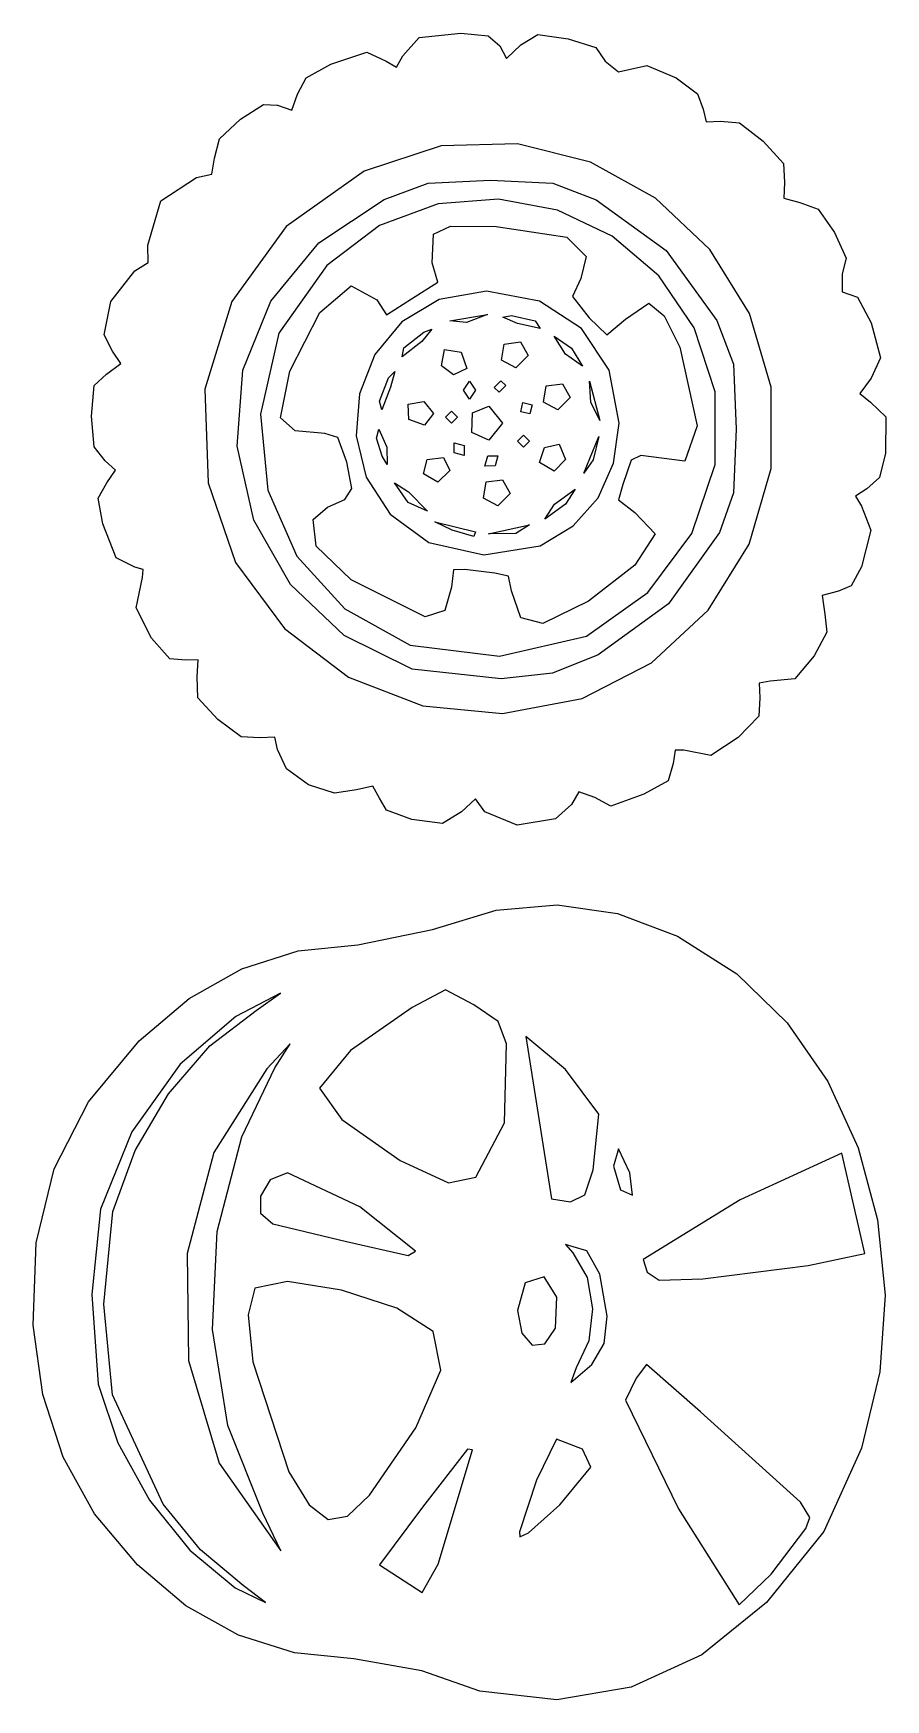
# Model space of a CAD drawing. Extents: x 1.4 to 78.7, y 1.5 to 53.2.
# Drawn here: x 66.68 to 78.71, y 4.99 to 28.52 of the extents above; entities that cross this region are included whole.
import ezdxf

# ---------------------------------------------------------------- set-up
doc = ezdxf.new("R2010")
doc.units = 0

msp = doc.modelspace()

# ---------------------------------------------------------------- linework, layer by layer
at = {"layer": 'Image'}
for p, q in [((72.12616, 28.45716), (72.712565, 28.517829)), ((72.712565, 28.517829), (73.099514, 28.484021)), ((73.099514, 28.484021), (73.263213, 28.340537)), ((73.561419, 28.354256), (73.802951, 28.502403)), ((73.802951, 28.502403), (74.23142, 28.44083)), ((70.878222, 28.082092), (71.38641, 28.252794)), ((71.38641, 28.252794), (71.662636, 28.125653)), ((71.895649, 28.198773), (72.12616, 28.45716)), ((73.263213, 28.340537), (73.358095, 28.163245)), ((73.358095, 28.163245), (73.561419, 28.354256)), ((74.23142, 28.44083), (74.61931, 28.316168)), ((74.61931, 28.316168), (74.750968, 28.125727)), ((70.531667, 27.888211), (70.878222, 28.082092)), ((71.662636, 28.125653), (71.804505, 28.039705)), ((71.804505, 28.039705), (71.895649, 28.198773)), ((74.750968, 28.125727), (74.941563, 27.972052)), ((74.941563, 27.972052), (75.339337, 28.061839)), ((75.339337, 28.061839), (75.754457, 27.888571)), ((70.407441, 27.65876), (70.531667, 27.888211)), ((75.754457, 27.888571), (76.057628, 27.665249)), ((70.329186, 27.434453), (70.407441, 27.65876)), ((76.057628, 27.665249), (76.137616, 27.445344)), ((69.309235, 27.026857), (69.603286, 27.305261)), ((69.603286, 27.305261), (69.927, 27.51181)), ((69.927, 27.51181), (70.126888, 27.50151)), ((70.126888, 27.50151), (70.329186, 27.434453)), ((76.137616, 27.445344), (76.177699, 27.27056)), ((76.177699, 27.27056), (76.381921, 27.275524)), ((76.381921, 27.275524), (76.647584, 27.252352)), ((76.647584, 27.252352), (76.982554, 26.995424)), ((69.238109, 26.755248), (69.309235, 27.026857)), ((72.434899, 26.927514), (71.348616, 26.574181)), ((73.51649, 26.956593), (72.434899, 26.927514)), ((74.543173, 26.698101), (73.51649, 26.956593)), ((76.982554, 26.995424), (77.268065, 26.679366)), ((69.197532, 26.529149), (69.238109, 26.755248)), ((75.46473, 26.188723), (74.543173, 26.698101)), ((77.268065, 26.679366), (77.283123, 26.412584)), ((68.478027, 26.152815), (68.984109, 26.484022)), ((68.984109, 26.484022), (69.197532, 26.529149)), ((71.348616, 26.574181), (70.246742, 25.788839)), ((71.631389, 26.173835), (72.25487, 26.403301)), ((72.25487, 26.403301), (73.133744, 26.443498)), ((73.133744, 26.443498), (74.011831, 26.403497)), ((74.011831, 26.403497), (74.623201, 26.16961)), ((77.283123, 26.412584), (77.276232, 26.192549)), ((68.29768, 25.526514), (68.478027, 26.152815)), ((70.708495, 25.56054), (71.631389, 26.173835)), ((73.245385, 26.177486), (72.392514, 26.109924)), ((74.080417, 26.020844), (73.245385, 26.177486)), ((74.623201, 26.16961), (75.611574, 25.45178)), ((76.230945, 25.465143), (75.46473, 26.188723)), ((77.276232, 26.192549), (77.499319, 26.131769)), ((77.499319, 26.131769), (77.761486, 26.034365)), ((72.392514, 26.109924), (71.568713, 25.8029)), ((74.850699, 25.655261), (74.080417, 26.020844)), ((77.761486, 26.034365), (77.99161, 25.706269)), ((70.246742, 25.788839), (69.481063, 24.730446)), ((71.568713, 25.8029), (70.820892, 25.241154)), ((72.310158, 25.278129), (72.329737, 25.684018)), ((72.329737, 25.684018), (72.567141, 25.793841)), ((72.567141, 25.793841), (73.213569, 25.788959)), ((73.213569, 25.788959), (74.209848, 25.639803)), ((75.509323, 25.095995), (74.850699, 25.655261)), ((77.99161, 25.706269), (78.155198, 25.344117)), ((68.300725, 25.284011), (68.29768, 25.526514)), ((70.033083, 24.738519), (70.708495, 25.56054)), ((74.209848, 25.639803), (74.485348, 25.368196)), ((75.611574, 25.45178), (76.329404, 24.463407)), ((76.791601, 24.564047), (76.230945, 25.465143)), ((68.112218, 25.163848), (68.300725, 25.284011)), ((70.820892, 25.241154), (70.145476, 24.286004)), ((72.38966, 25.006228), (72.310158, 25.278129)), ((74.485348, 25.368196), (74.409606, 25.054932)), ((78.155198, 25.344117), (78.098311, 25.123422)), ((67.773221, 24.733173), (68.112218, 25.163848)), ((70.725811, 24.577704), (71.166558, 24.955615)), ((71.166558, 24.955615), (71.528688, 24.753823)), ((72.017474, 24.771468), (72.38966, 25.006228)), ((74.409606, 25.054932), (74.289778, 24.80319)), ((76.009379, 24.358307), (75.509323, 25.095995)), ((78.098311, 25.123422), (78.098311, 24.867115)), ((67.677866, 24.262533), (67.773221, 24.733173)), ((69.481063, 24.730446), (69.098572, 23.492969)), ((69.637802, 23.762594), (70.033083, 24.738519)), ((71.528688, 24.753823), (71.66498, 24.545814)), ((71.66498, 24.545814), (72.017474, 24.771468)), ((72.410557, 24.760314), (71.881422, 24.444867)), ((73.076748, 24.877167), (72.410557, 24.760314)), ((73.827162, 24.738025), (73.076748, 24.877167)), ((74.41972, 24.350901), (73.827162, 24.738025)), ((74.289778, 24.80319), (74.524355, 24.500594)), ((75.03885, 24.484753), (75.369015, 24.707834)), ((75.369015, 24.707834), (75.58503, 24.529253)), ((78.098311, 24.867115), (78.314517, 24.793797)), ((78.314517, 24.793797), (78.510055, 24.432667)), ((70.298506, 23.749149), (70.725811, 24.577704)), ((72.560541, 24.459911), (73.08963, 24.549375)), ((73.08963, 24.549375), (72.793374, 24.437774)), ((73.305579, 24.510989), (73.428297, 24.532426)), ((73.512963, 24.422925), (73.305579, 24.510989)), ((73.428297, 24.532426), (73.76451, 24.457141)), ((74.524355, 24.500594), (74.773735, 24.261673)), ((74.773735, 24.261673), (75.03885, 24.484753)), ((75.58503, 24.529253), (75.808013, 24.087215)), ((77.096481, 23.522118), (76.791601, 24.564047)), ((67.79796, 24.030501), (67.677866, 24.262533)), ((70.145476, 24.286004), (69.888729, 23.139412)), ((71.881422, 24.444867), (71.50144, 23.983493)), ((71.908135, 24.077457), (72.193668, 24.300614)), ((72.306865, 24.340107), (72.164706, 24.168992)), ((72.193668, 24.300614), (72.306865, 24.340107)), ((72.793374, 24.437774), (72.560541, 24.459919)), ((72.560541, 24.459919), (72.560541, 24.459911)), ((73.834375, 24.349021), (73.512963, 24.422925)), ((73.512963, 24.422925), (73.512963, 24.422925)), ((73.76451, 24.457141), (73.834375, 24.349021)), ((74.190296, 23.988168), (74.034406, 24.241498)), ((74.034406, 24.241498), (74.274962, 24.072834)), ((74.808749, 23.761243), (74.41972, 24.350901)), ((76.303957, 23.457457), (76.009379, 24.358307)), ((76.329404, 24.463407), (76.56411, 23.847105)), ((78.510055, 24.432667), (78.641516, 23.938873)), ((67.913561, 23.855605), (67.79796, 24.030501)), ((72.164706, 24.168992), (71.885089, 23.950453)), ((71.885089, 23.950453), (71.908135, 24.077457)), ((71.908135, 24.077457), (71.908135, 24.077457)), ((72.440733, 23.824526), (72.486328, 24.053729)), ((72.486328, 24.053729), (72.720562, 24.018152)), ((72.720562, 24.018152), (72.798319, 23.784624)), ((73.289798, 23.902935), (73.326697, 24.132101)), ((73.326697, 24.132101), (73.557566, 24.164158)), ((73.557566, 24.164158), (73.666416, 23.968229)), ((74.274962, 24.072834), (74.430852, 23.819501)), ((75.808013, 24.087215), (76.052973, 22.974992)), ((67.713293, 23.707239), (67.913561, 23.855605)), ((69.555299, 22.687589), (69.637802, 23.762594)), ((71.50144, 23.983493), (71.282708, 23.428857)), ((72.609809, 23.696038), (72.440733, 23.824526)), ((72.440733, 23.824526), (72.440733, 23.824526)), ((72.798319, 23.784624), (72.609809, 23.696038)), ((73.48945, 23.796259), (73.289798, 23.902935)), ((73.289798, 23.902935), (73.289798, 23.902935)), ((73.666416, 23.968229), (73.48945, 23.796259)), ((74.430852, 23.819501), (74.190296, 23.988168)), ((74.190296, 23.988168), (74.190296, 23.988168)), ((74.948575, 23.014502), (74.808749, 23.761243)), ((76.56411, 23.847105), (76.603293, 22.931617)), ((78.641516, 23.938873), (78.509475, 23.650584)), ((67.501627, 23.111311), (67.535854, 23.545632)), ((67.535854, 23.545632), (67.713293, 23.707239)), ((70.170925, 23.091946), (70.298506, 23.749149)), ((71.565632, 23.322874), (71.691468, 23.654486)), ((71.691468, 23.654486), (71.781968, 23.745476)), ((71.781968, 23.745476), (71.721233, 23.522502)), ((72.750964, 23.480169), (72.835631, 23.607168)), ((72.835631, 23.607168), (72.920297, 23.480169)), ((73.186997, 23.518268), (73.278205, 23.610919)), ((73.34998, 23.545785), (73.25473, 23.450535)), ((73.278205, 23.610919), (73.34998, 23.545785)), ((73.882464, 23.31028), (73.919363, 23.539446)), ((73.919363, 23.539446), (74.150232, 23.571503)), ((74.150232, 23.571503), (74.259082, 23.375574)), ((74.55107, 23.310907), (74.530168, 23.607168)), ((74.530168, 23.607168), (74.67821, 23.050853)), ((78.509475, 23.650584), (78.347951, 23.434238)), ((69.098572, 23.492969), (69.146261, 22.170379)), ((71.282708, 23.428857), (71.237323, 22.833626)), ((71.598758, 23.204405), (71.565632, 23.322874)), ((71.565632, 23.322874), (71.565632, 23.322874)), ((71.721233, 23.522502), (71.598758, 23.204405)), ((71.969931, 23.283332), (72.192624, 23.321906)), ((72.192624, 23.321906), (72.327634, 23.153218)), ((72.835631, 23.353169), (72.750964, 23.480169)), ((72.750964, 23.480169), (72.750964, 23.480169)), ((72.920297, 23.480169), (72.835631, 23.353169)), ((73.25473, 23.450535), (73.186997, 23.518268)), ((73.186997, 23.518268), (73.186997, 23.518268)), ((73.559765, 23.176604), (73.590399, 23.306367)), ((73.590399, 23.306367), (73.720161, 23.275733)), ((74.082116, 23.203604), (73.882464, 23.31028)), ((73.882464, 23.31028), (73.882464, 23.31028)), ((74.259082, 23.375574), (74.082116, 23.203604)), ((74.551078, 23.310907), (74.55107, 23.310907)), ((74.67821, 23.050853), (74.551078, 23.310907)), ((76.307544, 22.430433), (76.303957, 23.457457)), ((77.095367, 22.376042), (77.096481, 23.522118)), ((78.347951, 23.434238), (78.500453, 23.313317)), ((78.500453, 23.313317), (78.712759, 23.102661)), ((67.536259, 22.679493), (67.501627, 23.111311)), ((69.888729, 23.139412), (69.992232, 22.069819)), ((70.374122, 22.907262), (70.170925, 23.091946)), ((71.981811, 23.065456), (71.969931, 23.283332)), ((71.981813, 23.065456), (71.981811, 23.065456)), ((72.200079, 22.988526), (71.981813, 23.065456)), ((72.327634, 23.153218), (72.200079, 22.988526)), ((72.496964, 23.099169), (72.581631, 23.183836)), ((72.581631, 23.014502), (72.496964, 23.099169)), ((72.496964, 23.099169), (72.496964, 23.099169)), ((72.581631, 23.183836), (72.666297, 23.099169)), ((72.666297, 23.099169), (72.581631, 23.014502)), ((72.868526, 22.881563), (72.879848, 23.160877)), ((72.879848, 23.160877), (73.110419, 23.253273)), ((73.110419, 23.253273), (73.301297, 23.014502)), ((73.689527, 23.145971), (73.559765, 23.176604)), ((73.559765, 23.176604), (73.559765, 23.176604)), ((73.720161, 23.275733), (73.689527, 23.145971)), ((78.712759, 23.102661), (78.711733, 22.58955)), ((70.792841, 22.870686), (70.374122, 22.907262)), ((70.978054, 22.810447), (70.792841, 22.870686)), ((71.237323, 22.833626), (71.377383, 22.250467)), ((71.525955, 22.802836), (71.558679, 22.929836)), ((71.558679, 22.929836), (71.668359, 22.675836)), ((73.110419, 22.775729), (72.868526, 22.881563)), ((72.868526, 22.881563), (72.868526, 22.881563)), ((73.301297, 23.014502), (73.110419, 22.775729)), ((73.512963, 22.760503), (73.59763, 22.845169)), ((73.59763, 22.845169), (73.682296, 22.760503)), ((74.451201, 22.310484), (74.662592, 22.824418)), ((74.662592, 22.824418), (74.582463, 22.495176)), ((74.872126, 22.451949), (74.948575, 23.014502)), ((76.052973, 22.974992), (75.876665, 22.479622)), ((76.603293, 22.931617), (76.566377, 22.031695)), ((67.692127, 22.484569), (67.536259, 22.679493)), ((69.792904, 21.644537), (69.555299, 22.687589)), ((71.105133, 22.46417), (70.978054, 22.810447)), ((71.605309, 22.548836), (71.525955, 22.802836)), ((71.668359, 22.675836), (71.676627, 22.431549)), ((72.621337, 22.595421), (72.619625, 22.737733)), ((72.619625, 22.737733), (72.759754, 22.700913)), ((72.621345, 22.595421), (72.621337, 22.595421)), ((72.764198, 22.557009), (72.621345, 22.595421)), ((72.759754, 22.700913), (72.764198, 22.557009)), ((73.59763, 22.675836), (73.512963, 22.760503)), ((73.512963, 22.760503), (73.512963, 22.760503)), ((73.682296, 22.760503), (73.59763, 22.675836)), ((73.823388, 22.457979), (73.894744, 22.672424)), ((73.894744, 22.672424), (74.10192, 22.720461)), ((74.10192, 22.720461), (74.190296, 22.501505)), ((78.711733, 22.58955), (78.626217, 22.247936)), ((67.837378, 22.350186), (67.692127, 22.484569)), ((67.717923, 22.174123), (67.837378, 22.350186)), ((71.174764, 22.094036), (71.105133, 22.46417)), ((71.676627, 22.431549), (71.605309, 22.548836)), ((71.605309, 22.548836), (71.605309, 22.548836)), ((72.188037, 22.297123), (72.240669, 22.499792)), ((72.240669, 22.499792), (72.472276, 22.53035)), ((72.559568, 22.347233), (72.389904, 22.183717)), ((72.472276, 22.53035), (72.559568, 22.347233)), ((73.055473, 22.408607), (73.093882, 22.551464)), ((73.199374, 22.413047), (73.055473, 22.408602)), ((73.055473, 22.408602), (73.055473, 22.408607)), ((73.093882, 22.551464), (73.236195, 22.553176)), ((73.236195, 22.553176), (73.199374, 22.413047)), ((74.033547, 22.337388), (73.823388, 22.457979)), ((73.823388, 22.457979), (73.823388, 22.457979)), ((74.190296, 22.501505), (74.033547, 22.337388)), ((74.582463, 22.495176), (74.451201, 22.310484)), ((74.651761, 21.961959), (74.872126, 22.451949)), ((75.12112, 22.494393), (75.001285, 22.150803)), ((75.256507, 22.557533), (75.12112, 22.494393)), ((75.876665, 22.479622), (75.256507, 22.557533)), ((75.977335, 21.457589), (76.307544, 22.430433)), ((76.785893, 21.307041), (77.095367, 22.376042)), ((67.596408, 21.95708), (67.717923, 22.174123)), ((69.146261, 22.170379), (69.534333, 21.049387)), ((71.377383, 22.250467), (71.714984, 21.732046)), ((71.972632, 21.892671), (71.780386, 22.17248)), ((71.780386, 22.17248), (71.97586, 22.046163)), ((72.389904, 22.183717), (72.188037, 22.297123)), ((72.188037, 22.297123), (72.188037, 22.297123)), ((73.035798, 21.955604), (73.072697, 22.18477)), ((73.072697, 22.18477), (73.303566, 22.216827)), ((73.303566, 22.216827), (73.412416, 22.020898)), ((74.451201, 22.310484), (74.451201, 22.310484)), ((75.001285, 22.150803), (74.938872, 21.930197)), ((78.626217, 22.247936), (78.445796, 22.089396)), ((67.658874, 21.595864), (67.596408, 21.95708)), ((69.992232, 22.069819), (70.399452, 21.137835)), ((70.832764, 21.829171), (71.078577, 21.935004)), ((71.078577, 21.935004), (71.174764, 22.094036)), ((72.242954, 21.770997), (71.972622, 21.892671)), ((71.972622, 21.892671), (71.972632, 21.892671)), ((71.97586, 22.046163), (72.242954, 21.770997)), ((73.23545, 21.848928), (73.035798, 21.955604)), ((73.035798, 21.955604), (73.035798, 21.955604)), ((73.412416, 22.020898), (73.23545, 21.848928)), ((74.039298, 21.871504), (74.328358, 22.08317)), ((74.328358, 22.08317), (74.190296, 21.871504)), ((74.300955, 21.565448), (74.651761, 21.961959)), ((74.938872, 21.930197), (75.171139, 21.751494)), ((76.566377, 22.031695), (76.364406, 21.469536)), ((78.445796, 22.089396), (78.285966, 21.984324)), ((78.285966, 21.984324), (78.370821, 21.840722)), ((70.311136, 20.738015), (69.792904, 21.644537)), ((70.631263, 21.65416), (70.832764, 21.829171)), ((70.670054, 21.277851), (70.631263, 21.65416)), ((71.714984, 21.732046), (72.262224, 21.33103)), ((74.190296, 21.871504), (73.901236, 21.659837)), ((73.901236, 21.659837), (74.039298, 21.871504)), ((74.039298, 21.871504), (74.039298, 21.871504)), ((75.171139, 21.751494), (75.460307, 21.453971)), ((78.370821, 21.840722), (78.501264, 21.50234)), ((67.849652, 21.111844), (67.658874, 21.595864)), ((72.593513, 21.502966), (72.347157, 21.622918)), ((72.347157, 21.622918), (72.920297, 21.479921)), ((72.899131, 21.413474), (72.593513, 21.502966)), ((72.593513, 21.502966), (72.593513, 21.502966)), ((72.920297, 21.479921), (72.899131, 21.413474)), ((73.106355, 21.450782), (73.682296, 21.579134)), ((73.491796, 21.459202), (73.106355, 21.450788)), ((73.106355, 21.450788), (73.106355, 21.450782)), ((73.682296, 21.579134), (73.491796, 21.459202)), ((73.833183, 21.283328), (74.300955, 21.565448)), ((75.460307, 21.453971), (75.171778, 21.01062)), ((75.357021, 20.622045), (75.977335, 21.457589)), ((76.364406, 21.469536), (75.645991, 20.464615)), ((78.501264, 21.50234), (78.372144, 20.984217)), ((71.166519, 20.800879), (70.670054, 21.277851)), ((72.262224, 21.33103), (73.041673, 21.155536)), ((73.041673, 21.155536), (73.833183, 21.283328)), ((73.833183, 21.283328), (73.833183, 21.283328)), ((76.208902, 20.374253), (76.785893, 21.307041)), ((68.113729, 20.982505), (67.849652, 21.111844)), ((68.232038, 20.950518), (68.113729, 20.982505)), ((68.219475, 20.834339), (68.232038, 20.950518)), ((69.534333, 21.049387), (70.223302, 20.117856)), ((70.399452, 21.137835), (71.078768, 20.392281)), ((72.612532, 20.944783), (72.581631, 20.699025)), ((72.772131, 20.951202), (72.612532, 20.944783)), ((73.195463, 20.898995), (72.772131, 20.951202)), ((75.171778, 21.01062), (74.516201, 20.503665)), ((78.372144, 20.984217), (78.2245, 20.718559)), ((68.131851, 20.406511), (68.219475, 20.834339)), ((71.069647, 20.019382), (70.311136, 20.738015)), ((72.210205, 20.278721), (71.166519, 20.800879)), ((73.387155, 20.854229), (73.195463, 20.898995)), ((73.428297, 20.649884), (73.387155, 20.854229)), ((78.2245, 20.718559), (78.04759, 20.643839)), ((72.581631, 20.699025), (72.486568, 20.370589)), ((73.564218, 20.266012), (73.428297, 20.649884)), ((74.516201, 20.503665), (73.874329, 20.188285)), ((74.49029, 20.006921), (75.357021, 20.622045)), ((78.04759, 20.643839), (77.814096, 20.580958)), ((77.814096, 20.580958), (77.852468, 20.316973)), ((68.348491, 19.979682), (68.131851, 20.406511)), ((71.078768, 20.392281), (71.998559, 19.881977)), ((72.486568, 20.370589), (72.210205, 20.278721)), ((73.564231, 20.266012), (73.564218, 20.266012)), ((73.874329, 20.188285), (73.564231, 20.266012)), ((75.645991, 20.464615), (74.653313, 19.74528)), ((75.407673, 19.630333), (76.208902, 20.374253)), ((77.852468, 20.316973), (77.881636, 20.062283)), ((70.223302, 20.117856), (71.126951, 19.428662)), ((72.028086, 19.539998), (71.069647, 20.019382)), ((73.258482, 19.725261), (74.49029, 20.006921)), ((74.49029, 20.006921), (74.49029, 20.006921)), ((77.881636, 20.062283), (77.705011, 19.729212)), ((68.605441, 19.688269), (68.348491, 19.979682)), ((71.998559, 19.881977), (73.258482, 19.725261)), ((68.830251, 19.666694), (68.605441, 19.688269)), ((69.007927, 19.672395), (68.830251, 19.666694)), ((68.991808, 19.431736), (69.007927, 19.672395)), ((73.285268, 19.405103), (72.028086, 19.539998)), ((72.028086, 19.539998), (72.028086, 19.539998)), ((74.653313, 19.74528), (74.009801, 19.485362)), ((74.425489, 19.127934), (75.407673, 19.630333)), ((77.705011, 19.729212), (77.431966, 19.403263)), ((69.002331, 19.138743), (68.991808, 19.431736)), ((71.126951, 19.428662), (72.178769, 19.022109)), ((74.009801, 19.485362), (73.285268, 19.405103)), ((77.081876, 19.371615), (76.92458, 19.34444)), ((76.92458, 19.34444), (76.938151, 19.137388)), ((77.431966, 19.403263), (77.081876, 19.371615)), ((69.284122, 18.829527), (69.002331, 19.138743)), ((73.303401, 18.915949), (74.425489, 19.127934)), ((74.425489, 19.127934), (74.425489, 19.127934)), ((76.938151, 19.137388), (76.921998, 18.87635)), ((69.612189, 18.58528), (69.284122, 18.829527)), ((72.178769, 19.022109), (73.303401, 18.915949)), ((76.921998, 18.87635), (76.629605, 18.575398)), ((69.878487, 18.570865), (69.612189, 18.58528)), ((70.086494, 18.581275), (69.878487, 18.570865)), ((70.126301, 18.405657), (70.086494, 18.581275)), ((70.255503, 18.135327), (70.126301, 18.405657)), ((75.742812, 18.400364), (75.714341, 18.207992)), ((75.862508, 18.399627), (75.742812, 18.400364)), ((76.243215, 18.323691), (75.862508, 18.399627)), ((76.629605, 18.575398), (76.243215, 18.323691)), ((70.563914, 17.910909), (70.255503, 18.135327)), ((75.714341, 18.207992), (75.643103, 17.967784)), ((70.93274, 17.792531), (70.563914, 17.910909)), ((71.471521, 17.889858), (71.243188, 17.840323)), ((71.565632, 17.722842), (71.471521, 17.889858)), ((75.643103, 17.967784), (75.29648, 17.7756)), ((71.243188, 17.840323), (70.93274, 17.792531)), ((71.666537, 17.549291), (71.565632, 17.722842)), ((72.923745, 17.713265), (72.726064, 17.527554)), ((73.053822, 17.527554), (72.923745, 17.713265)), ((74.378621, 17.810245), (74.274962, 17.631082)), ((74.604511, 17.731134), (74.378621, 17.810245)), ((74.833647, 17.608474), (74.604511, 17.731134)), ((75.29648, 17.7756), (74.833647, 17.608474)), ((72.023908, 17.421665), (71.666537, 17.549291)), ((72.454866, 17.363475), (72.023908, 17.421665)), ((72.023908, 17.421665), (72.023908, 17.421665)), ((72.726064, 17.527554), (72.454866, 17.363475)), ((73.512251, 17.341843), (73.053822, 17.527554)), ((74.050928, 17.426802), (73.512251, 17.341843)), ((74.274962, 17.631082), (74.050928, 17.426802)), ((72.313897, 15.86851), (73.21155, 16.138728)), ((73.21155, 16.138728), (74.075994, 16.212959)), ((74.075994, 16.212959), (74.924404, 16.09072)), ((74.924404, 16.09072), (75.773954, 15.771532)), ((71.259277, 15.648522), (72.313897, 15.86851)), ((75.773954, 15.771532), (76.610887, 15.242277)), ((69.624664, 15.313777), (70.416258, 15.565268)), ((70.416258, 15.565268), (71.259277, 15.648522)), ((68.878586, 14.891462), (69.624664, 15.313777)), ((76.610887, 15.242277), (77.32211, 14.548811)), ((68.172117, 14.295733), (68.878586, 14.891462)), ((70.168642, 14.9696), (69.536364, 14.639736)), ((69.824798, 14.723813), (70.168642, 14.9696)), ((72.497213, 15.013523), (72.025705, 14.767315)), ((72.898686, 14.801857), (72.497213, 15.013523)), ((69.536364, 14.639736), (68.751554, 13.964539)), ((69.169795, 14.225613), (69.824798, 14.723813)), ((72.025705, 14.767315), (71.158949, 14.159944)), ((73.240834, 14.56812), (72.898686, 14.801857)), ((73.36023, 14.251524), (73.240834, 14.56812)), ((74.191962, 13.889416), (73.631192, 14.35564)), ((73.631192, 14.35564), (73.995917, 12.066508)), ((77.32211, 14.548811), (77.897321, 13.719787)), ((67.45735, 13.434121), (68.172117, 14.295733)), ((68.585609, 13.546524), (69.169795, 14.225613)), ((70.306109, 14.251524), (69.977208, 13.897708)), ((70.087627, 13.912858), (70.306109, 14.251524)), ((71.158949, 14.159944), (70.718967, 13.625288)), ((73.331661, 13.138812), (73.36023, 14.251524)), ((68.751554, 13.964539), (68.069713, 13.009209)), ((69.977208, 13.897708), (69.225455, 12.718864)), ((69.625133, 12.939192), (70.087627, 13.912858)), ((74.662238, 13.259862), (74.191962, 13.889416)), ((77.897321, 13.719787), (78.326218, 12.783859)), ((66.974991, 12.490328), (67.45735, 13.434121)), ((68.11477, 12.746185), (68.585609, 13.546524)), ((70.718967, 13.625288), (71.035628, 13.184864)), ((71.035628, 13.184864), (71.860621, 12.606191)), ((74.58417, 12.473526), (74.662238, 13.259862)), ((68.069713, 13.009209), (67.626558, 11.919355)), ((69.275343, 11.60331), (69.625133, 12.939192)), ((72.926658, 12.370384), (73.331661, 13.138812)), ((67.799809, 11.884236), (68.11477, 12.746185)), ((69.225455, 12.718864), (68.850218, 11.294896)), ((74.941997, 12.769859), (74.870034, 12.525818)), ((75.102326, 12.431193), (74.941997, 12.769859)), ((78.093485, 12.710529), (76.65669, 12.050059)), ((78.416602, 11.295283), (78.093485, 12.710529)), ((78.326218, 12.783859), (78.598498, 11.76968)), ((66.717957, 11.445299), (66.974991, 12.490328)), ((71.860621, 12.606191), (72.540912, 12.288718)), ((74.463917, 12.120319), (74.58417, 12.473526)), ((74.58417, 12.473526), (74.58417, 12.473526)), ((74.870034, 12.525818), (74.969228, 12.194127)), ((70.021757, 12.330766), (69.885331, 12.103491)), ((70.266371, 12.431193), (70.021757, 12.330766)), ((71.2892, 11.951584), (70.266371, 12.431193)), ((72.540912, 12.288718), (72.926658, 12.370384)), ((72.926658, 12.370384), (72.926658, 12.370384)), ((75.13645, 12.115177), (75.102326, 12.431193)), ((75.102326, 12.431193), (75.102326, 12.431193)), ((69.885331, 12.103491), (69.888533, 11.860376)), ((73.995917, 12.066508), (74.261627, 12.024174)), ((74.261627, 12.024174), (74.463917, 12.120319)), ((74.969228, 12.194127), (75.13645, 12.115177)), ((76.65669, 12.050059), (75.290961, 11.209388)), ((67.626558, 11.919355), (67.506917, 10.714102)), ((67.676434, 10.579858), (67.799809, 11.884236)), ((69.888533, 11.860376), (70.062801, 11.712427)), ((72.073632, 11.326218), (71.2892, 11.951584)), ((78.598498, 11.76968), (78.703859, 10.705902)), ((69.210873, 10.219443), (69.275343, 11.60331)), ((70.062801, 11.712427), (71.099966, 11.464788)), ((66.679163, 10.27998), (66.717957, 11.445299)), ((68.850218, 11.294896), (68.870284, 9.781204)), ((71.099966, 11.464788), (71.969152, 11.26659)), ((71.969152, 11.26659), (72.073632, 11.326218)), ((72.073632, 11.326218), (72.073632, 11.326218)), ((74.303053, 11.389289), (74.191589, 11.418197)), ((74.191589, 11.418197), (74.293898, 11.300812)), ((74.293898, 11.300812), (74.496231, 10.956272)), ((74.491378, 11.330528), (74.303053, 11.389289)), ((74.679387, 11.003507), (74.491378, 11.330528)), ((77.618683, 11.124351), (78.416602, 11.295283)), ((75.290961, 11.209388), (75.346849, 11.029403)), ((76.130014, 10.936855), (77.618683, 11.124351)), ((77.618683, 11.124351), (77.618683, 11.124351)), ((70.267696, 10.895749), (69.804568, 10.805595)), ((71.031956, 10.777477), (70.267696, 10.895749)), ((73.625016, 10.88125), (73.512963, 10.490426)), ((73.890362, 10.962625), (73.625016, 10.88125)), ((74.070759, 10.677952), (73.890362, 10.962625)), ((74.496231, 10.956272), (74.573804, 10.513055)), ((74.782961, 10.409895), (74.679387, 11.003507)), ((75.346849, 11.029403), (75.517026, 10.917592)), ((75.517026, 10.917592), (76.130014, 10.936855)), ((67.506917, 10.714102), (67.595858, 9.450864)), ((69.804568, 10.805595), (69.710209, 10.425705)), ((71.812129, 10.520143), (71.031956, 10.777477)), ((74.052543, 10.239962), (74.070759, 10.677952)), ((78.703859, 10.705902), (78.631997, 9.621179)), ((67.79674, 9.29853), (67.676434, 10.579858)), ((69.710209, 10.425705), (69.778966, 9.762089)), ((72.322998, 10.193112), (71.812129, 10.520143)), ((73.512963, 10.490426), (73.57509, 10.168099)), ((74.573804, 10.513055), (74.523932, 10.058211)), ((74.73768, 10.02202), (74.782961, 10.409895)), ((66.811734, 9.303153), (66.679163, 10.27998)), ((69.427298, 8.867244), (69.210873, 10.219443)), ((72.430118, 9.646019), (72.322998, 10.193112)), ((73.57509, 10.168099), (73.7236, 10.001334)), ((73.901686, 10.016498), (74.052543, 10.239962)), ((74.052543, 10.239962), (74.052543, 10.239962)), ((73.7236, 10.001334), (73.901686, 10.016498)), ((74.523932, 10.058211), (74.343931, 9.678792)), ((74.563768, 9.728359), (74.73768, 10.02202)), ((68.870284, 9.781204), (69.304442, 8.333183)), ((69.778966, 9.762089), (70.288604, 8.211793)), ((72.079971, 8.832864), (72.430118, 9.646019)), ((74.266217, 9.473128), (74.563776, 9.728359)), ((74.343931, 9.678792), (74.266217, 9.473128)), ((74.563776, 9.728359), (74.563768, 9.728359)), ((75.336313, 9.724898), (75.18852, 9.532879)), ((76.096801, 9.059935), (75.336313, 9.724898)), ((67.595858, 9.450864), (67.87073, 8.618977)), ((75.18852, 9.532879), (75.038845, 9.221177)), ((78.631997, 9.621179), (78.372612, 8.544164)), ((67.098474, 8.418683), (66.811734, 9.303153)), ((68.513866, 7.754048), (67.79674, 9.29853)), ((75.038845, 9.221177), (75.789249, 7.690119)), ((77.509265, 7.78472), (76.096801, 9.059935)), ((69.920196, 7.626366), (69.427298, 8.867244)), ((71.42313, 7.880365), (72.079971, 8.832864)), ((67.87073, 8.618977), (68.317742, 7.812899)), ((72.809268, 8.529475), (72.174268, 7.713456)), ((72.393462, 6.9067), (72.879189, 8.521193)), ((72.879189, 8.521193), (72.809268, 8.529475)), ((74.065469, 8.673715), (73.783364, 8.091238)), ((74.432632, 8.529223), (74.065469, 8.673715)), ((74.549959, 8.277645), (74.432632, 8.529223)), ((78.372612, 8.544164), (77.84194, 7.367495)), ((67.54267, 7.618994), (67.098474, 8.418683)), ((69.304442, 8.333183), (70.175802, 7.0972)), ((74.110198, 7.746661), (74.549959, 8.277645)), ((70.288604, 8.211793), (70.573414, 7.744539)), ((73.783364, 8.091238), (73.540734, 7.364143)), ((68.317742, 7.812899), (68.887111, 7.106704)), ((71.113676, 7.586713), (71.42313, 7.880365)), ((71.42313, 7.880365), (71.42313, 7.880365)), ((77.640617, 7.568105), (77.509265, 7.78472)), ((68.147611, 6.896508), (67.54267, 7.618994)), ((69.040762, 7.109107), (68.513866, 7.754048)), ((70.175802, 7.0972), (69.920196, 7.626366)), ((69.920196, 7.626366), (69.920196, 7.626366)), ((70.573414, 7.744539), (70.839438, 7.538809)), ((70.839438, 7.538809), (71.113676, 7.586713)), ((72.174268, 7.713456), (71.565632, 6.896273)), ((73.669242, 7.347709), (74.110198, 7.746661)), ((74.110198, 7.746661), (74.110198, 7.746661)), ((75.789249, 7.690119), (76.643115, 6.335201)), ((77.587242, 7.412749), (77.640617, 7.568105)), ((73.540734, 7.364143), (73.548937, 7.292586)), ((73.548937, 7.292586), (73.669242, 7.347709)), ((77.84194, 7.367495), (77.032147, 6.368154)), ((77.095049, 6.76718), (77.587242, 7.412749)), ((68.887111, 7.106704), (69.529052, 6.574466)), ((69.639468, 6.608036), (69.040762, 7.109107)), ((68.833162, 6.320534), (68.147611, 6.896508)), ((71.565632, 6.896273), (72.169038, 6.50596)), ((72.169038, 6.50596), (72.393462, 6.9067)), ((72.393462, 6.9067), (72.393462, 6.9067)), ((69.956968, 6.366281), (69.639468, 6.608036)), ((76.643115, 6.335201), (77.095049, 6.76718)), ((77.095049, 6.76718), (77.095049, 6.76718)), ((69.529052, 6.574466), (69.956976, 6.366281)), ((69.956976, 6.366281), (69.956968, 6.366281)), ((77.032147, 6.368154), (76.115544, 5.62901)), ((69.574023, 5.90667), (68.833162, 6.320534)), ((70.365619, 5.656899), (69.574023, 5.90667)), ((71.203373, 5.573202), (70.365619, 5.656899)), ((72.162526, 5.40171), (71.203373, 5.573202)), ((76.115544, 5.62901), (75.12154, 5.169033)), ((72.984652, 5.11243), (72.162526, 5.40171)), ((74.070967, 4.994686), (72.984652, 5.11243)), ((72.984652, 5.11243), (72.984652, 5.11243)), ((75.12154, 5.169033), (74.070967, 4.994686))]:
    msp.add_line(p, q, dxfattribs=at)

doc.saveas('drawing.dxf')
